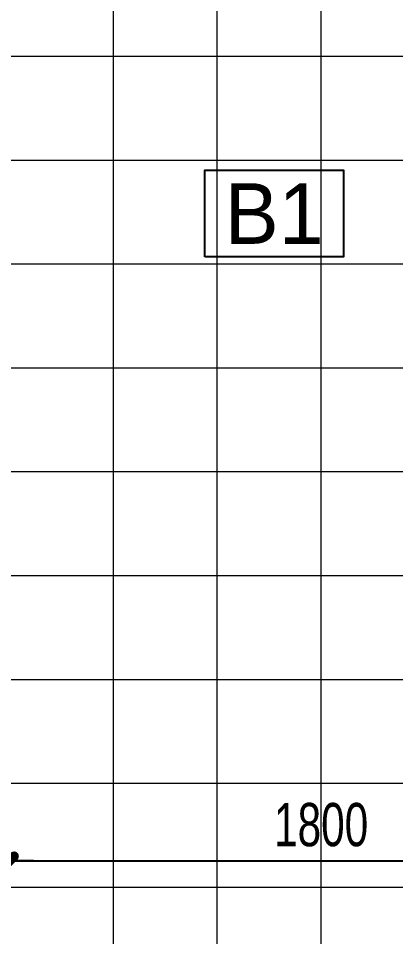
# Model space of a CAD drawing. Header units: inches. Extents: x 88947 to 296847, y 35049 to 161062.
# Drawn here: x 134987 to 136076, y 86766 to 89419 of the extents above; entities that cross this region are included whole.
import ezdxf
from ezdxf.enums import TextEntityAlignment as Align

# ---------------------------------------------------------------- set-up
doc = ezdxf.new("R2010")
doc.units = ezdxf.units.IN
doc.header["$MEASUREMENT"] = 0
doc.header["$PDMODE"] = 1
doc.linetypes.add('ACAD_ISO03W100', pattern=[30, 12, -18])
doc.linetypes.add('CENTER', pattern=[50.8, 31.75, -6.35, 6.35, -6.35])
for name, color, linetype, lineweight in [('A-Dims', 145, 'Continuous', 25), ('DIM', 7, 'Continuous', 25), ('HATCH', 8, 'Continuous', 5), ('KY HIEU', 4, 'Continuous', 25), ('TRUC', 252, 'ACAD_ISO03W100', 13)]:
    doc.layers.add(name, color=color, linetype=linetype, lineweight=lineweight)
doc.styles.add('FRANKO', font='VFRANKO.TTF')
doc.styles.add('VNI-HELVE-CONDENSE', font='VNARIAL.TTF', dxfattribs={"width": 0.7})
doc.dimstyles.new('TAS-100', dxfattribs={"dimscale": 50, "dimtxt": 2.5, "dimasz": 0.7, "dimexe": 1.5, "dimexo": 1.5, "dimgap": 0.8, "dimtad": 1, "dimdec": 0, "dimzin": 3, "dimdsep": 46, "dimtxsty": 'VNI-HELVE-CONDENSE', "dimblk": 'TICK', "dimcen": 2.5, "dimclrt": 71, "dimazin": 2, "dimtfac": 0.75, "dimtdec": 0, "dimtix": 1, "dimtmove": 2, "dimatfit": 2, "dimldrblk": 'TICK123', "dimfxl": 1.5, "dimtolj": 1, "dimtzin": 0, "dimarcsym": 0})

# ---------------------------------------------------------------- blocks, each defined once
blk = doc.blocks.new('TICK')
at = {"layer": 'A-Dims', "color": 1}
for p, q in [((0, 1.5), (0, -1.5)), ((-2, 0), (2, 0))]:
    blk.add_line(p, q, dxfattribs=at)
at = {"layer": 'A-Dims', "color": 1, "const_width": 0.788}
blk.add_lwpolyline([(-0.334, -0.349), (0.383, 0.378)], dxfattribs=at)
at = {"layer": 'A-Dims', "color": 1, "const_width": 0.394}
for points in [[(0.244, 0.517, -0.414214), (0.523, 0.517, -1)], [(0.523, 0.517, -0.414214), (0.523, 0.238, -1)], [(-0.473, -0.21, 0.414214), (-0.473, -0.488, 1)], [(-0.473, -0.488, 0.414214), (-0.195, -0.488, 1)]]:
    blk.add_lwpolyline(points, format="xyb", dxfattribs=at)
blk = doc.blocks.new('*D403')
at = {"layer": 'Defpoints', "color": 0}
for p in [(131361.3, 87209), (134961.3, 87209), (134961.3, 86985.3)]:
    blk.add_point(p, dxfattribs=at)
at = {"layer": 'DIM', "color": 0, "lineweight": -2}
for p, q in [((131361.3, 87134), (131361.3, 86910.3)), ((134961.3, 87134), (134961.3, 86910.3)), ((131396.3, 86985.3), (134926.3, 86985.3))]:
    blk.add_line(p, q, dxfattribs=at)
at = {"layer": 'DIM', "color": 0, "lineweight": -2, "xscale": 35, "yscale": 35, "zscale": 35, "rotation": 180}
blk.add_blockref('TICK', (131361.3, 86985.3), dxfattribs=at)
at = {"layer": 'DIM', "color": 0, "lineweight": -2, "xscale": 35, "yscale": 35, "zscale": 35}
blk.add_blockref('TICK', (134961.3, 86985.3), dxfattribs=at)
at = {"layer": 'DIM', "color": 71, "insert": (133161.3, 87089.1), "char_height": 125, "attachment_point": 5, "style": 'VNI-HELVE-CONDENSE'}
blk.add_mtext('\\A1;3600', dxfattribs=at)
blk = doc.blocks.new('TICK123')
at = {"layer": 'A-Dims', "color": 1}
blk.add_lwpolyline([(0.046, 0, 0, 0.84, 0), (-2.111, 0, 8.4, 8.4, 0)], format="xyseb", dxfattribs=at)
blk = doc.blocks.new('*D416')
at = {"layer": 'Defpoints', "color": 0}
for p in [(134961.3, 87209), (136761.3, 87209), (136761.3, 86985.3)]:
    blk.add_point(p, dxfattribs=at)
at = {"layer": 'DIM', "color": 0, "lineweight": -2}
for p, q in [((134961.3, 87134), (134961.3, 86910.3)), ((136761.3, 87134), (136761.3, 86910.3)), ((134996.3, 86985.3), (136726.3, 86985.3))]:
    blk.add_line(p, q, dxfattribs=at)
at = {"layer": 'DIM', "color": 0, "lineweight": -2, "xscale": 35, "yscale": 35, "zscale": 35, "rotation": 180}
blk.add_blockref('TICK', (134961.3, 86985.3), dxfattribs=at)
at = {"layer": 'DIM', "color": 0, "lineweight": -2, "xscale": 35, "yscale": 35, "zscale": 35}
blk.add_blockref('TICK', (136761.3, 86985.3), dxfattribs=at)
at = {"layer": 'DIM', "color": 71, "insert": (135861.3, 87089.1), "char_height": 125, "attachment_point": 5, "style": 'VNI-HELVE-CONDENSE'}
blk.add_mtext('\\A1;1800', dxfattribs=at)
blk = doc.blocks.new('syb-floor')
at = {"linetype": 'Continuous'}
blk.add_lwpolyline([(-4.786, -2.5), (-4.786, 2.5), (3.216, 2.5), (3.216, -2.5)], close=True, dxfattribs=at)
blk.add_attdef('SYB-FLOOR', text='', height=2.5, dxfattribs=at).set_placement((-0.785, 0), align=Align.MIDDLE_CENTER)

msp = doc.modelspace()

# ---------------------------------------------------------------- hatches: boundary and pattern name
at = {"layer": 'HATCH'}
h = msp.add_hatch(dxfattribs=at)
h.set_pattern_fill('TAS_GACH600X600', color=256, scale=0.5, style=0, pattern_type=2)
h.set_pattern_definition([(0, (127161.34, 86309.14), (0, 300), []), (90, (127161.34, 86309.14), (-300, 2e-14), [300, 0])])
h.paths.add_polyline_path([(127661.3, 92616.5), (130261.3, 92616.5), (130261.3, 92509), (130361.3, 92509), (130361.3, 90059), (135961.3, 90059), (135961.3, 92509), (136061.3, 92509), (136061.3, 92616.5), (138661.3, 92616.5), (138661.3, 92509), (138761.3, 92509), (138761.3, 91109), (139161.3, 91109), (139161.3, 86309), (127161.3, 86309), (127161.3, 91109), (127561.3, 91109), (127561.3, 92509), (127661.3, 92509)])

# ---------------------------------------------------------------- linework, layer by layer
at = {"layer": 'TRUC', "linetype": 'CENTER', "ltscale": 20}
msp.add_lwpolyline([(135861.3, 82709), (135861.3, 95209)], dxfattribs=at)

# ---------------------------------------------------------------- block references
at = {"layer": 'KY HIEU'}
ref = msp.add_blockref('syb-floor', (135765.1, 88854.8), dxfattribs=dict(at, xscale=50, yscale=50, zscale=50))
ref.add_attrib('SYB-FLOOR', 'B1', dxfattribs={"layer": '0', "linetype": 'Continuous', "height": 175, "style": 'FRANKO'}).set_placement((135725.8, 88854.8), align=Align.MIDDLE_CENTER)

# ---------------------------------------------------------------- dimensions: what is measured, and where the dimension line sits
at = {"layer": 'DIM'}
for base, p1, p2, picture, middle in [((134961.3, 86985.3), (131361.3, 87209), (134961.3, 87209), '*D403', (133161.3, 87089.1)), ((136761.3, 86985.3), (134961.3, 87209), (136761.3, 87209), '*D416', (135861.3, 87089.1))]:
    dim = msp.add_linear_dim(base=base, p1=p1, p2=p2, dimstyle='TAS-100', dxfattribs=at)
    dim.commit()
    dim.dimension.update_dxf_attribs({"geometry": picture, "text_midpoint": middle})

doc.saveas('drawing.dxf')
